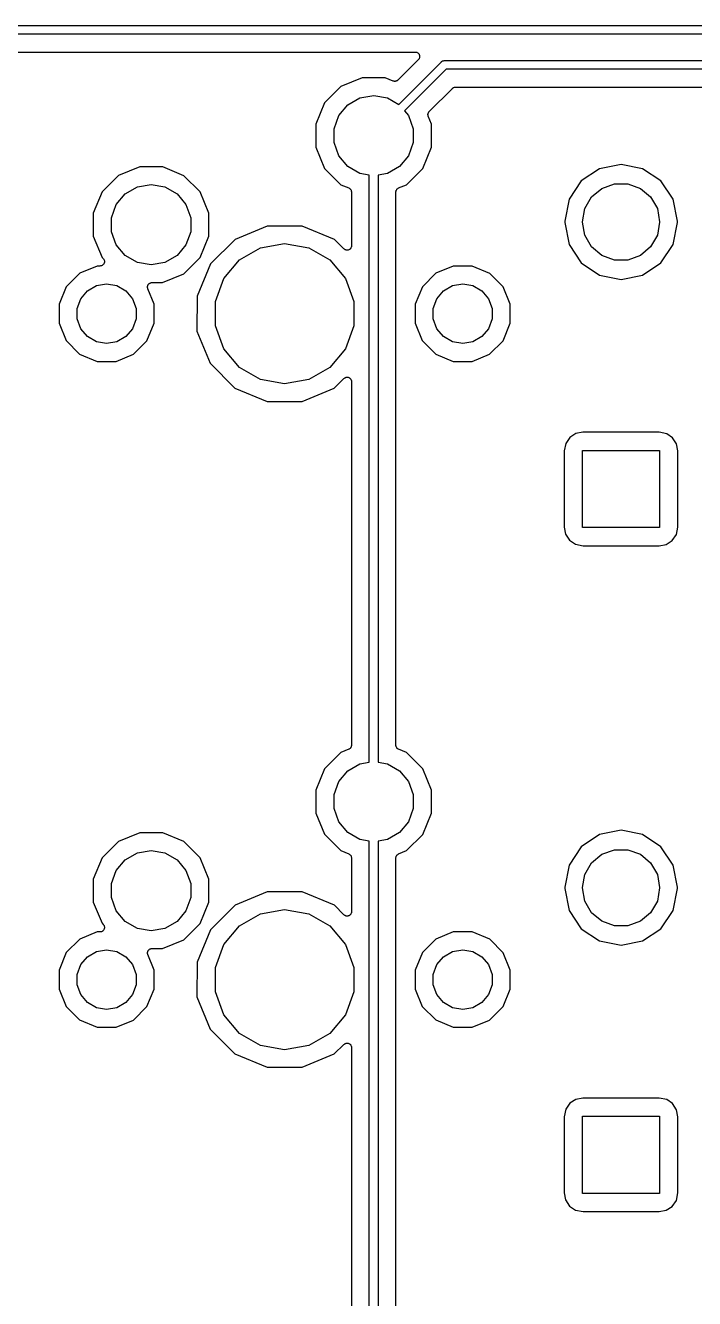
# Model space of a CAD drawing. Extents: x 37 to 156, y -136 to -20.
# Drawn here: x 99.6 to 118.7, y -78.1 to -41.77 of the extents above; entities that cross this region are included whole.
import ezdxf

# ---------------------------------------------------------------- set-up
doc = ezdxf.new("R2010")
doc.units = 0
doc.header["$MEASUREMENT"] = 0
doc.layers.add('BLACK', color=7, linetype='CONTINUOUS')

msp = doc.modelspace()

# ---------------------------------------------------------------- linework, layer by layer
at = {"layer": 'Black'}
for p, q in [((93.56, -41.775), (134.048, -41.775)), ((134.1, -42.025), (93.6118, -42.025)), ((93.8748, -42.533), (110.725, -42.533)), ((110.815, -42.7498), (110.231, -43.3341)), ((110.255, -44.0281), (111.472, -42.8116)), ((110.725, -42.533), (110.742, -42.5359)), ((110.742, -42.5359), (110.758, -42.5373)), ((110.758, -42.5373), (110.763, -42.5397)), ((110.763, -42.5397), (110.769, -42.5407)), ((110.769, -42.5407), (110.783, -42.549)), ((110.783, -42.549), (110.798, -42.556)), ((110.798, -42.556), (110.802, -42.5599)), ((110.802, -42.5599), (110.807, -42.5627)), ((110.807, -42.5627), (110.817, -42.5754)), ((110.825, -42.7362), (110.815, -42.7498)), ((110.817, -42.5754), (110.829, -42.5872)), ((110.835, -42.7235), (110.825, -42.7362)), ((110.829, -42.5872), (110.832, -42.5922)), ((110.832, -42.5922), (110.835, -42.5965)), ((110.835, -42.5965), (110.841, -42.6121)), ((110.837, -42.7182), (110.835, -42.7235)), ((110.84, -42.7137), (110.837, -42.7182)), ((110.845, -42.6976), (110.84, -42.7137)), ((110.841, -42.6121), (110.848, -42.6271)), ((110.85, -42.6821), (110.845, -42.6976)), ((110.848, -42.6271), (110.848, -42.6327)), ((110.848, -42.6327), (110.85, -42.6379)), ((110.85, -42.6379), (110.85, -42.6545)), ((110.85, -42.6545), (110.852, -42.6711)), ((110.852, -42.6711), (110.85, -42.6765)), ((110.85, -42.6765), (110.85, -42.6821)), ((111.472, -42.8116), (111.476, -42.8085)), ((111.476, -42.8085), (111.48, -42.8042)), ((111.48, -42.8042), (111.494, -42.7961)), ((111.494, -42.7961), (111.507, -42.7867)), ((111.507, -42.7867), (111.512, -42.7853)), ((111.512, -42.7853), (111.517, -42.7825)), ((111.517, -42.7825), (111.533, -42.7797)), ((111.533, -42.7797), (111.549, -42.7755)), ((111.549, -42.7755), (111.555, -42.776)), ((111.555, -42.776), (111.56, -42.775)), ((111.56, -42.775), (135.628, -42.775)), ((111.612, -43.025), (110.423, -44.2141)), ((135.68, -43.025), (111.612, -43.025)), ((108.606, -43.5195), (108.141, -43.9836)), ((109.213, -43.2687), (108.606, -43.5195)), ((109.87, -43.2693), (109.213, -43.2687)), ((110.092, -43.3616), (109.87, -43.2693)), ((110.1, -43.3634), (110.092, -43.3616)), ((110.108, -43.367), (110.1, -43.3634)), ((110.122, -43.3682), (110.108, -43.367)), ((110.135, -43.3712), (110.122, -43.3682)), ((110.144, -43.3701), (110.135, -43.3712)), ((110.152, -43.3708), (110.144, -43.3701)), ((110.165, -43.3673), (110.152, -43.3708)), ((110.179, -43.3655), (110.165, -43.3673)), ((110.186, -43.3616), (110.179, -43.3655)), ((110.195, -43.3594), (110.186, -43.3616)), ((110.206, -43.3515), (110.195, -43.3594)), ((110.218, -43.3451), (110.206, -43.3515)), ((110.224, -43.3389), (110.218, -43.3451)), ((110.231, -43.3341), (110.224, -43.3389)), ((111.126, -44.2294), (111.785, -43.5702)), ((111.785, -43.5702), (111.79, -43.567)), ((111.79, -43.567), (111.793, -43.5627)), ((111.793, -43.5627), (111.808, -43.5544)), ((111.808, -43.5544), (111.821, -43.5449)), ((111.821, -43.5449), (111.827, -43.5435)), ((111.827, -43.5435), (111.831, -43.5407)), ((111.831, -43.5407), (111.848, -43.5378)), ((111.848, -43.5378), (111.864, -43.5335)), ((111.864, -43.5335), (111.869, -43.534)), ((111.869, -43.534), (111.875, -43.533)), ((111.875, -43.533), (127.286, -43.533)), ((108.802, -44.0411), (109.148, -43.8418)), ((109.148, -43.8418), (109.54, -43.7726)), ((109.54, -43.7726), (109.932, -43.8418)), ((109.932, -43.8418), (110.255, -44.0281)), ((108.141, -43.9836), (107.889, -44.5902)), ((108.546, -44.3463), (108.802, -44.0411)), ((110.423, -44.2141), (110.534, -44.3463)), ((111.089, -44.3082), (111.093, -44.2947)), ((111.09, -44.3164), (111.089, -44.3082)), ((111.089, -44.3247), (111.09, -44.3164)), ((111.093, -44.2947), (111.094, -44.2809)), ((111.094, -44.2809), (111.098, -44.2736)), ((111.098, -44.2736), (111.1, -44.2656)), ((111.1, -44.2656), (111.108, -44.2542)), ((111.108, -44.2542), (111.115, -44.2418)), ((111.115, -44.2418), (111.121, -44.2362)), ((111.121, -44.2362), (111.126, -44.2294)), ((107.889, -44.5902), (107.889, -45.247)), ((108.41, -44.7208), (108.546, -44.3463)), ((110.534, -44.3463), (110.67, -44.7208)), ((111.092, -44.3382), (111.089, -44.3247)), ((111.093, -44.3521), (111.092, -44.3382)), ((111.096, -44.3596), (111.093, -44.3521)), ((111.098, -44.3677), (111.096, -44.3596)), ((111.191, -44.593), (111.098, -44.3677)), ((111.191, -45.2498), (111.191, -44.593)), ((108.41, -45.1192), (108.41, -44.7208)), ((110.67, -44.7208), (110.67, -45.1192)), ((107.889, -45.247), (108.14, -45.854)), ((108.546, -45.4937), (108.41, -45.1192)), ((110.67, -45.1192), (110.534, -45.4937)), ((110.939, -45.8564), (111.191, -45.2498)), ((108.802, -45.7989), (108.546, -45.4937)), ((110.534, -45.4937), (110.278, -45.7989)), ((116.6, -45.7405), (115.986, -45.8627)), ((117.214, -45.8627), (116.6, -45.7405)), ((102.256, -46.0595), (101.791, -46.5236)), ((102.863, -45.8087), (102.256, -46.0595)), ((103.52, -45.8093), (102.863, -45.8087)), ((104.126, -46.0612), (103.52, -45.8093)), ((104.59, -46.526), (104.126, -46.0612)), ((108.14, -45.854), (108.604, -46.3188)), ((109.148, -45.9982), (108.802, -45.7989)), ((109.415, -46.0453), (109.148, -45.9982)), ((109.415, -62.7947), (109.415, -46.0453)), ((109.932, -45.9982), (109.665, -46.0453)), ((109.665, -46.0453), (109.665, -62.7947)), ((110.278, -45.7989), (109.932, -45.9982)), ((110.474, -46.3205), (110.939, -45.8564)), ((115.986, -45.8627), (115.465, -46.2107)), ((117.735, -46.2107), (117.214, -45.8627)), ((102.452, -46.5811), (102.798, -46.3818)), ((102.798, -46.3818), (103.19, -46.3126)), ((103.19, -46.3126), (103.582, -46.3818)), ((103.582, -46.3818), (103.928, -46.5811)), ((108.604, -46.3188), (108.829, -46.4123)), ((108.829, -46.4123), (108.836, -46.4168)), ((108.836, -46.4168), (108.843, -46.4196)), ((108.843, -46.4196), (108.854, -46.4286)), ((108.854, -46.4286), (108.866, -46.4361)), ((108.866, -46.4361), (108.871, -46.4426)), ((108.871, -46.4426), (108.877, -46.448)), ((108.877, -46.448), (108.884, -46.46)), ((108.884, -46.46), (108.893, -46.4711)), ((108.893, -46.4711), (108.895, -46.479)), ((108.895, -46.479), (108.899, -46.4862)), ((108.899, -46.4862), (108.902, -46.4999)), ((110.178, -46.4999), (110.181, -46.4863)), ((110.181, -46.4863), (110.185, -46.4791)), ((110.185, -46.4791), (110.187, -46.471)), ((110.187, -46.471), (110.196, -46.4601)), ((110.196, -46.4601), (110.203, -46.4481)), ((110.203, -46.4481), (110.209, -46.4427)), ((110.209, -46.4427), (110.214, -46.4361)), ((110.214, -46.4361), (110.226, -46.4287)), ((110.226, -46.4287), (110.236, -46.4198)), ((110.236, -46.4198), (110.244, -46.4169)), ((110.244, -46.4169), (110.252, -46.4124)), ((110.252, -46.4124), (110.474, -46.3205)), ((115.465, -46.2107), (115.117, -46.7316)), ((115.757, -46.6687), (116.05, -46.4232)), ((116.05, -46.4232), (116.409, -46.2925)), ((116.409, -46.2925), (116.791, -46.2925)), ((116.791, -46.2925), (117.15, -46.4232)), ((117.15, -46.4232), (117.443, -46.6687)), ((118.083, -46.7316), (117.735, -46.2107)), ((101.791, -46.5236), (101.539, -47.1302)), ((102.196, -46.8863), (102.452, -46.5811)), ((103.928, -46.5811), (104.184, -46.8863)), ((104.841, -47.133), (104.59, -46.526)), ((108.902, -46.4999), (108.906, -46.5131)), ((108.906, -46.5131), (108.906, -46.5214)), ((108.906, -46.5214), (108.907, -46.5296)), ((108.907, -46.5296), (108.907, -48.062)), ((110.173, -46.5298), (110.174, -46.5215)), ((110.173, -47.346), (110.173, -46.5298)), ((110.174, -46.5131), (110.178, -46.4999)), ((110.174, -46.5215), (110.174, -46.5131)), ((115.117, -46.7316), (114.992, -47.3585)), ((115.566, -46.9996), (115.757, -46.6687)), ((117.443, -46.6687), (117.634, -46.9996)), ((118.208, -47.3585), (118.083, -46.7316)), ((101.539, -47.1302), (101.539, -47.787)), ((102.06, -47.2608), (102.196, -46.8863)), ((104.184, -46.8863), (104.32, -47.2608)), ((104.841, -47.7898), (104.841, -47.133)), ((115.5, -47.3758), (115.566, -46.9996)), ((117.634, -46.9996), (117.7, -47.3758)), ((102.06, -47.6592), (102.06, -47.2608)), ((104.32, -47.2608), (104.32, -47.6592)), ((106.505, -47.4977), (105.585, -47.8778)), ((107.5, -47.4985), (106.505, -47.4977)), ((108.419, -47.8802), (107.5, -47.4985)), ((110.173, -50.2943), (110.173, -47.346)), ((114.992, -47.3585), (114.992, -47.4015)), ((114.992, -47.4015), (115.117, -48.0284)), ((115.5, -47.3842), (115.5, -47.3758)), ((115.566, -47.7604), (115.5, -47.3842)), ((117.7, -47.3842), (117.634, -47.7604)), ((117.7, -47.3758), (117.7, -47.3842)), ((118.083, -48.0284), (118.208, -47.4015)), ((118.208, -47.4015), (118.208, -47.3585)), ((101.539, -47.787), (101.79, -48.394)), ((102.196, -48.0337), (102.06, -47.6592)), ((104.32, -47.6592), (104.184, -48.0337)), ((104.589, -48.3964), (104.841, -47.7898)), ((105.585, -47.8778), (104.88, -48.5809)), ((108.69, -48.1518), (108.419, -47.8802)), ((115.757, -48.0913), (115.566, -47.7604)), ((117.634, -47.7604), (117.443, -48.0913)), ((102.452, -48.3389), (102.196, -48.0337)), ((104.184, -48.0337), (103.928, -48.3389)), ((105.713, -48.4667), (106.315, -48.1192)), ((106.315, -48.1192), (107, -47.9985)), ((107, -47.9985), (107.685, -48.1192)), ((107.685, -48.1192), (108.287, -48.4667)), ((108.704, -48.1613), (108.69, -48.1518)), ((108.716, -48.172), (108.704, -48.1613)), ((108.722, -48.1739), (108.716, -48.172)), ((108.726, -48.1771), (108.722, -48.1739)), ((108.742, -48.1814), (108.726, -48.1771)), ((108.758, -48.1871), (108.742, -48.1814)), ((108.763, -48.1871), (108.758, -48.1871)), ((108.769, -48.1885), (108.763, -48.1871)), ((108.785, -48.1871), (108.769, -48.1885)), ((108.802, -48.1871), (108.785, -48.1871)), ((108.807, -48.1852), (108.802, -48.1871)), ((108.813, -48.1847), (108.807, -48.1852)), ((108.828, -48.1777), (108.813, -48.1847)), ((108.843, -48.172), (108.828, -48.1777)), ((108.848, -48.1685), (108.843, -48.172)), ((108.853, -48.1661), (108.848, -48.1685)), ((108.865, -48.1544), (108.853, -48.1661)), ((108.877, -48.1437), (108.865, -48.1544)), ((108.88, -48.1389), (108.877, -48.1437)), ((108.884, -48.135), (108.88, -48.1389)), ((108.891, -48.1199), (108.884, -48.135)), ((108.899, -48.1055), (108.891, -48.1199)), ((108.9, -48.1), (108.899, -48.1055)), ((108.903, -48.095), (108.9, -48.1)), ((108.904, -48.0784), (108.903, -48.095)), ((108.907, -48.062), (108.904, -48.0784)), ((115.117, -48.0284), (115.465, -48.5493)), ((116.05, -48.3368), (115.757, -48.0913)), ((117.443, -48.0913), (117.15, -48.3368)), ((117.735, -48.5493), (118.083, -48.0284)), ((101.651, -48.6409), (101.151, -48.8473)), ((101.73, -48.6409), (101.651, -48.6409)), ((101.746, -48.6381), (101.73, -48.6409)), ((101.763, -48.6366), (101.746, -48.6381)), ((101.768, -48.6343), (101.763, -48.6366)), ((101.773, -48.6333), (101.768, -48.6343)), ((101.788, -48.625), (101.773, -48.6333)), ((101.803, -48.618), (101.788, -48.625)), ((101.79, -48.394), (101.82, -48.4242)), ((101.807, -48.6141), (101.803, -48.618)), ((101.811, -48.6113), (101.807, -48.6141)), ((101.822, -48.5986), (101.811, -48.6113)), ((101.82, -48.4242), (101.829, -48.4378)), ((101.834, -48.5869), (101.822, -48.5986)), ((101.829, -48.4378), (101.84, -48.4505)), ((101.836, -48.5818), (101.834, -48.5869)), ((101.84, -48.5775), (101.836, -48.5818)), ((101.84, -48.4505), (101.842, -48.4558)), ((101.845, -48.5619), (101.84, -48.5775)), ((101.842, -48.4558), (101.845, -48.4604)), ((101.845, -48.4604), (101.849, -48.4764)), ((101.852, -48.5469), (101.845, -48.5619)), ((101.849, -48.4764), (101.855, -48.492)), ((101.853, -48.5413), (101.852, -48.5469)), ((101.855, -48.5361), (101.853, -48.5413)), ((101.855, -48.492), (101.855, -48.4976)), ((101.855, -48.4976), (101.856, -48.503)), ((101.856, -48.503), (101.855, -48.5195)), ((101.855, -48.5195), (101.855, -48.5361)), ((102.798, -48.5382), (102.452, -48.3389)), ((103.19, -48.6074), (102.798, -48.5382)), ((103.582, -48.5382), (103.19, -48.6074)), ((103.928, -48.3389), (103.582, -48.5382)), ((104.124, -48.8605), (104.589, -48.3964)), ((104.88, -48.5809), (104.499, -49.5002)), ((105.267, -48.9992), (105.713, -48.4667)), ((108.287, -48.4667), (108.733, -48.9992)), ((111.811, -48.6409), (111.311, -48.8473)), ((112.351, -48.6413), (111.811, -48.6409)), ((112.851, -48.8487), (112.351, -48.6413)), ((115.465, -48.5493), (115.986, -48.8973)), ((116.409, -48.4675), (116.05, -48.3368)), ((116.791, -48.4675), (116.409, -48.4675)), ((117.15, -48.3368), (116.791, -48.4675)), ((117.214, -48.8973), (117.735, -48.5493)), ((101.151, -48.8473), (100.769, -49.2292)), ((103.517, -49.1113), (104.124, -48.8605)), ((105.029, -49.6524), (105.267, -48.9992)), ((108.733, -48.9992), (108.971, -49.6524)), ((111.311, -48.8473), (110.929, -49.2292)), ((113.233, -49.2313), (112.851, -48.8487)), ((115.986, -48.8973), (116.6, -49.0195)), ((116.6, -49.0195), (117.214, -48.8973)), ((100.769, -49.2292), (100.561, -49.7285)), ((101.18, -49.5729), (101.371, -49.3457)), ((101.371, -49.3457), (101.628, -49.1974)), ((101.628, -49.1974), (101.92, -49.1458)), ((101.92, -49.1458), (102.212, -49.1974)), ((102.212, -49.1974), (102.469, -49.3457)), ((102.469, -49.3457), (102.66, -49.5729)), ((103.086, -49.2434), (103.088, -49.2297)), ((103.088, -49.2516), (103.086, -49.2434)), ((103.088, -49.2159), (103.091, -49.208)), ((103.088, -49.2297), (103.088, -49.2159)), ((103.088, -49.26), (103.088, -49.2516)), ((103.093, -49.273), (103.088, -49.26)), ((103.091, -49.208), (103.092, -49.1997)), ((103.092, -49.1997), (103.098, -49.1874)), ((103.096, -49.2865), (103.093, -49.273)), ((103.279, -49.7309), (103.096, -49.2865)), ((103.098, -49.1874), (103.103, -49.1744)), ((103.103, -49.1744), (103.108, -49.168)), ((103.108, -49.168), (103.112, -49.1606)), ((103.112, -49.1606), (103.122, -49.1513)), ((103.122, -49.1513), (103.131, -49.1407)), ((103.131, -49.1407), (103.139, -49.1365)), ((103.139, -49.1365), (103.145, -49.1308)), ((103.145, -49.1308), (103.158, -49.1256)), ((103.158, -49.1256), (103.17, -49.1186)), ((103.17, -49.1186), (103.178, -49.1172)), ((103.178, -49.1172), (103.186, -49.114)), ((103.186, -49.114), (103.199, -49.1134)), ((103.199, -49.1134), (103.213, -49.111)), ((103.213, -49.111), (103.517, -49.1113)), ((110.929, -49.2292), (110.721, -49.7285)), ((111.34, -49.5729), (111.531, -49.3457)), ((111.531, -49.3457), (111.788, -49.1974)), ((111.788, -49.1974), (112.08, -49.1458)), ((112.08, -49.1458), (112.372, -49.1974)), ((112.372, -49.1974), (112.629, -49.3457)), ((112.629, -49.3457), (112.82, -49.5729)), ((113.439, -49.7309), (113.233, -49.2313)), ((100.561, -49.7285), (100.561, -50.2691)), ((101.079, -49.8517), (101.18, -49.5729)), ((102.66, -49.5729), (102.761, -49.8517)), ((103.279, -50.2715), (103.279, -49.7309)), ((104.499, -49.5002), (104.498, -50.4955)), ((105.029, -50.3476), (105.029, -49.6524)), ((108.971, -49.6524), (108.971, -50.3476)), ((110.721, -49.7285), (110.721, -50.2691)), ((111.239, -49.8517), (111.34, -49.5729)), ((112.82, -49.5729), (112.921, -49.8517)), ((113.439, -50.2715), (113.439, -49.7309)), ((101.079, -50.1483), (101.079, -49.8517)), ((102.761, -49.8517), (102.761, -50.1483)), ((111.239, -50.1483), (111.239, -49.8517)), ((112.921, -49.8517), (112.921, -50.1483)), ((100.561, -50.2691), (100.767, -50.7687)), ((101.18, -50.4271), (101.079, -50.1483)), ((101.371, -50.6543), (101.18, -50.4271)), ((102.66, -50.4271), (102.469, -50.6543)), ((102.761, -50.1483), (102.66, -50.4271)), ((103.071, -50.7708), (103.279, -50.2715)), ((105.267, -51.0008), (105.029, -50.3476)), ((108.971, -50.3476), (108.733, -51.0008)), ((110.173, -53.9), (110.173, -50.2943)), ((110.721, -50.2691), (110.927, -50.7687)), ((111.34, -50.4271), (111.239, -50.1483)), ((111.531, -50.6543), (111.34, -50.4271)), ((112.82, -50.4271), (112.629, -50.6543)), ((112.921, -50.1483), (112.82, -50.4271)), ((113.231, -50.7708), (113.439, -50.2715)), ((100.767, -50.7687), (101.149, -51.1513)), ((101.628, -50.8026), (101.371, -50.6543)), ((101.92, -50.8541), (101.628, -50.8026)), ((102.212, -50.8026), (101.92, -50.8541)), ((102.469, -50.6543), (102.212, -50.8026)), ((102.689, -51.1527), (103.071, -50.7708)), ((104.498, -50.4955), (104.878, -51.4154)), ((110.927, -50.7687), (111.309, -51.1513)), ((111.788, -50.8026), (111.531, -50.6543)), ((112.08, -50.8541), (111.788, -50.8026)), ((112.372, -50.8026), (112.08, -50.8541)), ((112.629, -50.6543), (112.372, -50.8026)), ((112.849, -51.1527), (113.231, -50.7708)), ((101.149, -51.1513), (101.649, -51.3587)), ((102.189, -51.3591), (102.689, -51.1527)), ((105.713, -51.5332), (105.267, -51.0008)), ((108.733, -51.0008), (108.287, -51.5332)), ((111.309, -51.1513), (111.809, -51.3587)), ((112.349, -51.3591), (112.849, -51.1527)), ((101.649, -51.3587), (102.189, -51.3591)), ((104.878, -51.4154), (105.581, -52.1198)), ((106.315, -51.8808), (105.713, -51.5332)), ((108.287, -51.5332), (107.685, -51.8808)), ((111.809, -51.3587), (112.349, -51.3591)), ((107, -52.0015), (106.315, -51.8808)), ((107.685, -51.8808), (107, -52.0015)), ((108.415, -52.1222), (108.69, -51.8478)), ((108.69, -51.8478), (108.704, -51.8383)), ((108.704, -51.8383), (108.716, -51.8277)), ((108.716, -51.8277), (108.722, -51.8258)), ((108.722, -51.8258), (108.726, -51.8225)), ((108.726, -51.8225), (108.742, -51.8183)), ((108.742, -51.8183), (108.758, -51.8126)), ((108.758, -51.8126), (108.764, -51.8126)), ((108.764, -51.8126), (108.769, -51.8112)), ((108.769, -51.8112), (108.786, -51.8126)), ((108.786, -51.8126), (108.802, -51.8126)), ((108.802, -51.8126), (108.807, -51.8145)), ((108.807, -51.8145), (108.813, -51.815)), ((108.813, -51.815), (108.828, -51.822)), ((108.828, -51.822), (108.843, -51.8277)), ((108.843, -51.8277), (108.848, -51.8313)), ((108.848, -51.8313), (108.853, -51.8337)), ((108.853, -51.8337), (108.865, -51.8454)), ((108.865, -51.8454), (108.877, -51.8561)), ((108.877, -51.8561), (108.88, -51.8609)), ((108.88, -51.8609), (108.884, -51.8649)), ((108.884, -51.8649), (108.891, -51.8799)), ((108.891, -51.8799), (108.899, -51.8943)), ((108.899, -51.8943), (108.9, -51.8998)), ((108.9, -51.8998), (108.903, -51.9049)), ((108.903, -51.9049), (108.904, -51.9214)), ((108.904, -51.9214), (108.907, -51.9377)), ((108.907, -51.9377), (108.907, -62.3102)), ((105.581, -52.1198), (106.5, -52.5015)), ((107.495, -52.5023), (108.415, -52.1222)), ((106.5, -52.5015), (107.495, -52.5023)), ((115.512, -53.3796), (115.313, -53.4171)), ((117.687, -53.3796), (115.512, -53.3796)), ((117.901, -53.4229), (117.687, -53.3796)), ((115.023, -53.6985), (114.98, -53.9127)), ((115.139, -53.5288), (115.023, -53.6985)), ((115.313, -53.4171), (115.139, -53.5288)), ((118.071, -53.5389), (117.901, -53.4229)), ((118.183, -53.7125), (118.071, -53.5389)), ((118.22, -53.9118), (118.183, -53.7125)), ((110.173, -62.3104), (110.173, -53.9)), ((114.98, -53.9127), (114.98, -56.0882)), ((115.5, -56.1), (115.5, -53.9)), ((115.5, -53.9), (117.7, -53.9)), ((117.7, -53.9), (117.7, -56.1)), ((118.22, -56.0873), (118.22, -53.9118)), ((114.98, -56.0882), (115.017, -56.2875)), ((115.017, -56.2875), (115.129, -56.4611)), ((117.7, -56.1), (115.5, -56.1)), ((118.061, -56.4712), (118.177, -56.3015)), ((118.177, -56.3015), (118.22, -56.0873)), ((115.129, -56.4611), (115.299, -56.5771)), ((115.299, -56.5771), (115.513, -56.6204)), ((115.513, -56.6204), (117.688, -56.6204)), ((117.688, -56.6204), (117.887, -56.5829)), ((117.887, -56.5829), (118.061, -56.4712)), ((108.828, -62.4276), (108.606, -62.5195)), ((108.836, -62.4231), (108.828, -62.4276)), ((108.843, -62.4202), (108.836, -62.4231)), ((108.854, -62.4113), (108.843, -62.4202)), ((108.866, -62.4039), (108.854, -62.4113)), ((108.871, -62.3973), (108.866, -62.4039)), ((108.877, -62.3919), (108.871, -62.3973)), ((108.884, -62.3799), (108.877, -62.3919)), ((108.893, -62.369), (108.884, -62.3799)), ((108.895, -62.3609), (108.893, -62.369)), ((108.899, -62.3537), (108.895, -62.3609)), ((108.902, -62.3401), (108.899, -62.3537)), ((108.906, -62.3269), (108.902, -62.3401)), ((108.907, -62.3102), (108.906, -62.3185)), ((108.906, -62.3185), (108.906, -62.3269)), ((110.174, -62.3186), (110.173, -62.3104)), ((110.174, -62.3269), (110.174, -62.3186)), ((110.178, -62.3401), (110.174, -62.3269)), ((110.181, -62.3538), (110.178, -62.3401)), ((110.185, -62.361), (110.181, -62.3538)), ((110.187, -62.3689), (110.185, -62.361)), ((110.196, -62.38), (110.187, -62.3689)), ((110.203, -62.392), (110.196, -62.38)), ((110.209, -62.3974), (110.203, -62.392)), ((110.214, -62.4039), (110.209, -62.3974)), ((110.226, -62.4114), (110.214, -62.4039)), ((110.236, -62.4204), (110.226, -62.4114)), ((110.244, -62.4232), (110.236, -62.4204)), ((110.251, -62.4277), (110.244, -62.4232)), ((110.476, -62.5212), (110.251, -62.4277)), ((108.606, -62.5195), (108.141, -62.9836)), ((108.802, -63.0411), (109.148, -62.8418)), ((109.148, -62.8418), (109.415, -62.7947)), ((109.665, -62.7947), (109.932, -62.8418)), ((109.932, -62.8418), (110.278, -63.0411)), ((110.94, -62.986), (110.476, -62.5212)), ((108.141, -62.9836), (107.889, -63.5902)), ((108.546, -63.3463), (108.802, -63.0411)), ((110.278, -63.0411), (110.534, -63.3463)), ((111.191, -63.593), (110.94, -62.986)), ((108.41, -63.7208), (108.546, -63.3463)), ((110.534, -63.3463), (110.67, -63.7208)), ((107.889, -63.5902), (107.889, -64.247)), ((108.41, -64.1192), (108.41, -63.7208)), ((110.67, -63.7208), (110.67, -64.1192)), ((111.191, -64.2498), (111.191, -63.593)), ((107.889, -64.247), (108.14, -64.854)), ((108.546, -64.4937), (108.41, -64.1192)), ((110.67, -64.1192), (110.534, -64.4937)), ((110.939, -64.8564), (111.191, -64.2498)), ((108.802, -64.7989), (108.546, -64.4937)), ((110.534, -64.4937), (110.278, -64.7989)), ((102.863, -64.8087), (102.256, -65.0595)), ((103.52, -64.8093), (102.863, -64.8087)), ((104.126, -65.0612), (103.52, -64.8093)), ((108.14, -64.854), (108.604, -65.3188)), ((109.148, -64.9982), (108.802, -64.7989)), ((109.415, -65.0453), (109.148, -64.9982)), ((109.932, -64.9982), (109.665, -65.0453)), ((110.278, -64.7989), (109.932, -64.9982)), ((110.474, -65.3205), (110.939, -64.8564)), ((115.986, -64.8627), (115.465, -65.2107)), ((116.6, -64.7405), (115.986, -64.8627)), ((117.214, -64.8627), (116.6, -64.7405)), ((117.735, -65.2107), (117.214, -64.8627)), ((102.256, -65.0595), (101.791, -65.5236)), ((102.452, -65.5811), (102.798, -65.3818)), ((102.798, -65.3818), (103.19, -65.3126)), ((103.19, -65.3126), (103.582, -65.3818)), ((103.582, -65.3818), (103.928, -65.5811)), ((104.59, -65.526), (104.126, -65.0612)), ((108.604, -65.3188), (108.829, -65.4123)), ((109.415, -81.7947), (109.415, -65.0453)), ((109.665, -65.0453), (109.665, -81.7947)), ((110.252, -65.4124), (110.474, -65.3205)), ((115.465, -65.2107), (115.117, -65.7316)), ((116.05, -65.4232), (116.409, -65.2925)), ((116.409, -65.2925), (116.791, -65.2925)), ((116.791, -65.2925), (117.15, -65.4232)), ((118.083, -65.7316), (117.735, -65.2107)), ((101.791, -65.5236), (101.539, -66.1302)), ((102.196, -65.8863), (102.452, -65.5811)), ((103.928, -65.5811), (104.184, -65.8863)), ((104.841, -66.133), (104.59, -65.526)), ((108.829, -65.4123), (108.836, -65.4168)), ((108.836, -65.4168), (108.843, -65.4196)), ((108.843, -65.4196), (108.854, -65.4286)), ((108.854, -65.4286), (108.866, -65.4361)), ((108.866, -65.4361), (108.871, -65.4426)), ((108.871, -65.4426), (108.877, -65.448)), ((108.877, -65.448), (108.884, -65.46)), ((108.884, -65.46), (108.893, -65.4711)), ((108.893, -65.4711), (108.895, -65.479)), ((108.895, -65.479), (108.899, -65.4862)), ((108.899, -65.4862), (108.902, -65.4999)), ((108.902, -65.4999), (108.906, -65.5131)), ((108.906, -65.5131), (108.906, -65.5214)), ((108.906, -65.5214), (108.907, -65.5296)), ((108.907, -65.5296), (108.907, -67.062)), ((110.173, -65.5298), (110.174, -65.5215)), ((110.173, -66.346), (110.173, -65.5298)), ((110.174, -65.5131), (110.178, -65.4999)), ((110.174, -65.5215), (110.174, -65.5131)), ((110.178, -65.4999), (110.181, -65.4863)), ((110.181, -65.4863), (110.185, -65.4791)), ((110.185, -65.4791), (110.187, -65.471)), ((110.187, -65.471), (110.196, -65.4601)), ((110.196, -65.4601), (110.203, -65.4481)), ((110.203, -65.4481), (110.209, -65.4427)), ((110.209, -65.4427), (110.214, -65.4361)), ((110.214, -65.4361), (110.226, -65.4287)), ((110.226, -65.4287), (110.236, -65.4198)), ((110.236, -65.4198), (110.244, -65.4169)), ((110.244, -65.4169), (110.252, -65.4124)), ((115.117, -65.7316), (114.992, -66.3585)), ((115.566, -65.9996), (115.757, -65.6687)), ((115.757, -65.6687), (116.05, -65.4232)), ((117.15, -65.4232), (117.443, -65.6687)), ((117.443, -65.6687), (117.634, -65.9996)), ((118.208, -66.3585), (118.083, -65.7316)), ((102.06, -66.2608), (102.196, -65.8863)), ((104.184, -65.8863), (104.32, -66.2608)), ((115.5, -66.3758), (115.566, -65.9996)), ((117.634, -65.9996), (117.7, -66.3758)), ((101.539, -66.1302), (101.539, -66.787)), ((102.06, -66.6592), (102.06, -66.2608)), ((104.32, -66.2608), (104.32, -66.6592)), ((104.841, -66.7898), (104.841, -66.133)), ((110.173, -69.2943), (110.173, -66.346)), ((114.992, -66.3585), (114.992, -66.4015)), ((114.992, -66.4015), (115.117, -67.0284)), ((115.5, -66.3842), (115.5, -66.3758)), ((115.566, -66.7604), (115.5, -66.3842)), ((117.7, -66.3842), (117.634, -66.7604)), ((117.7, -66.3758), (117.7, -66.3842)), ((118.083, -67.0284), (118.208, -66.4015)), ((118.208, -66.4015), (118.208, -66.3585)), ((101.539, -66.787), (101.79, -67.394)), ((102.196, -67.0337), (102.06, -66.6592)), ((104.32, -66.6592), (104.184, -67.0337)), ((104.589, -67.3964), (104.841, -66.7898)), ((106.505, -66.4977), (105.585, -66.8778)), ((107.5, -66.4985), (106.505, -66.4977)), ((108.419, -66.8802), (107.5, -66.4985)), ((115.757, -67.0913), (115.566, -66.7604)), ((117.634, -66.7604), (117.443, -67.0913)), ((102.452, -67.3389), (102.196, -67.0337)), ((104.184, -67.0337), (103.928, -67.3389)), ((105.585, -66.8778), (104.88, -67.5809)), ((105.713, -67.4667), (106.315, -67.1192)), ((106.315, -67.1192), (107, -66.9985)), ((107, -66.9985), (107.685, -67.1192)), ((107.685, -67.1192), (108.287, -67.4667)), ((108.69, -67.1518), (108.419, -66.8802)), ((108.704, -67.1613), (108.69, -67.1518)), ((108.716, -67.172), (108.704, -67.1613)), ((108.722, -67.1739), (108.716, -67.172)), ((108.726, -67.1771), (108.722, -67.1739)), ((108.742, -67.1814), (108.726, -67.1771)), ((108.758, -67.1871), (108.742, -67.1814)), ((108.763, -67.1871), (108.758, -67.1871)), ((108.769, -67.1885), (108.763, -67.1871)), ((108.785, -67.1871), (108.769, -67.1885)), ((108.802, -67.1871), (108.785, -67.1871)), ((108.807, -67.1852), (108.802, -67.1871)), ((108.813, -67.1847), (108.807, -67.1852)), ((108.828, -67.1777), (108.813, -67.1847)), ((108.843, -67.172), (108.828, -67.1777)), ((108.848, -67.1685), (108.843, -67.172)), ((108.853, -67.1661), (108.848, -67.1685)), ((108.865, -67.1544), (108.853, -67.1661)), ((108.877, -67.1437), (108.865, -67.1544)), ((108.88, -67.1389), (108.877, -67.1437)), ((108.884, -67.135), (108.88, -67.1389)), ((108.891, -67.1199), (108.884, -67.135)), ((108.899, -67.1055), (108.891, -67.1199)), ((108.9, -67.1), (108.899, -67.1055)), ((108.903, -67.095), (108.9, -67.1)), ((108.904, -67.0784), (108.903, -67.095)), ((108.907, -67.062), (108.904, -67.0784)), ((115.117, -67.0284), (115.465, -67.5493)), ((116.05, -67.3368), (115.757, -67.0913)), ((117.443, -67.0913), (117.15, -67.3368)), ((117.735, -67.5493), (118.083, -67.0284)), ((101.79, -67.394), (101.82, -67.4242)), ((101.82, -67.4242), (101.829, -67.4378)), ((101.829, -67.4378), (101.84, -67.4505)), ((101.84, -67.4505), (101.842, -67.4558)), ((101.845, -67.5619), (101.84, -67.5775)), ((101.842, -67.4558), (101.845, -67.4604)), ((101.845, -67.4604), (101.849, -67.4764)), ((101.852, -67.5469), (101.845, -67.5619)), ((101.849, -67.4764), (101.855, -67.492)), ((101.853, -67.5413), (101.852, -67.5469)), ((101.855, -67.5361), (101.853, -67.5413)), ((101.855, -67.492), (101.855, -67.4976)), ((101.855, -67.4976), (101.856, -67.503)), ((101.856, -67.503), (101.855, -67.5195)), ((101.855, -67.5195), (101.855, -67.5361)), ((102.798, -67.5382), (102.452, -67.3389)), ((103.19, -67.6074), (102.798, -67.5382)), ((103.582, -67.5382), (103.19, -67.6074)), ((103.928, -67.3389), (103.582, -67.5382)), ((104.124, -67.8605), (104.589, -67.3964)), ((105.267, -67.9992), (105.713, -67.4667)), ((108.287, -67.4667), (108.733, -67.9992)), ((115.465, -67.5493), (115.986, -67.8973)), ((116.409, -67.4675), (116.05, -67.3368)), ((116.791, -67.4675), (116.409, -67.4675)), ((117.15, -67.3368), (116.791, -67.4675)), ((117.214, -67.8973), (117.735, -67.5493)), ((101.151, -67.8473), (100.769, -68.2292)), ((101.651, -67.6409), (101.151, -67.8473)), ((101.73, -67.6409), (101.651, -67.6409)), ((101.746, -67.6381), (101.73, -67.6409)), ((101.763, -67.6366), (101.746, -67.6381)), ((101.768, -67.6343), (101.763, -67.6366)), ((101.773, -67.6333), (101.768, -67.6343)), ((101.788, -67.625), (101.773, -67.6333)), ((101.803, -67.618), (101.788, -67.625)), ((101.807, -67.6141), (101.803, -67.618)), ((101.811, -67.6113), (101.807, -67.6141)), ((101.822, -67.5986), (101.811, -67.6113)), ((101.834, -67.5869), (101.822, -67.5986)), ((101.836, -67.5818), (101.834, -67.5869)), ((101.84, -67.5775), (101.836, -67.5818)), ((103.517, -68.1113), (104.124, -67.8605)), ((104.88, -67.5809), (104.499, -68.5002)), ((111.311, -67.8473), (110.929, -68.2292)), ((111.811, -67.6409), (111.311, -67.8473)), ((112.351, -67.6413), (111.811, -67.6409)), ((112.851, -67.8487), (112.351, -67.6413)), ((113.233, -68.2313), (112.851, -67.8487)), ((115.986, -67.8973), (116.6, -68.0195)), ((116.6, -68.0195), (117.214, -67.8973)), ((100.769, -68.2292), (100.561, -68.7285)), ((101.371, -68.3457), (101.628, -68.1974)), ((101.628, -68.1974), (101.92, -68.1458)), ((101.92, -68.1458), (102.212, -68.1974)), ((102.212, -68.1974), (102.469, -68.3457)), ((103.086, -68.2434), (103.088, -68.2297)), ((103.088, -68.2516), (103.086, -68.2434)), ((103.088, -68.2159), (103.091, -68.208)), ((103.088, -68.2297), (103.088, -68.2159)), ((103.088, -68.26), (103.088, -68.2516)), ((103.093, -68.273), (103.088, -68.26)), ((103.091, -68.208), (103.092, -68.1997)), ((103.092, -68.1997), (103.098, -68.1874)), ((103.096, -68.2865), (103.093, -68.273)), ((103.279, -68.7309), (103.096, -68.2865)), ((103.098, -68.1874), (103.103, -68.1744)), ((103.103, -68.1744), (103.108, -68.168)), ((103.108, -68.168), (103.112, -68.1606)), ((103.112, -68.1606), (103.122, -68.1513)), ((103.122, -68.1513), (103.131, -68.1407)), ((103.131, -68.1407), (103.139, -68.1365)), ((103.139, -68.1365), (103.145, -68.1308)), ((103.145, -68.1308), (103.158, -68.1256)), ((103.158, -68.1256), (103.17, -68.1186)), ((103.17, -68.1186), (103.178, -68.1172)), ((103.178, -68.1172), (103.186, -68.114)), ((103.186, -68.114), (103.199, -68.1134)), ((103.199, -68.1134), (103.213, -68.111)), ((103.213, -68.111), (103.517, -68.1113)), ((105.029, -68.6524), (105.267, -67.9992)), ((108.733, -67.9992), (108.971, -68.6524)), ((110.929, -68.2292), (110.721, -68.7285)), ((111.531, -68.3457), (111.788, -68.1974)), ((111.788, -68.1974), (112.08, -68.1458)), ((112.08, -68.1458), (112.372, -68.1974)), ((112.372, -68.1974), (112.629, -68.3457)), ((113.439, -68.7309), (113.233, -68.2313)), ((101.079, -68.8517), (101.18, -68.5729)), ((101.18, -68.5729), (101.371, -68.3457)), ((102.469, -68.3457), (102.66, -68.5729)), ((102.66, -68.5729), (102.761, -68.8517)), ((104.499, -68.5002), (104.498, -69.4955)), ((105.029, -69.3476), (105.029, -68.6524)), ((108.971, -68.6524), (108.971, -69.3476)), ((111.239, -68.8517), (111.34, -68.5729)), ((111.34, -68.5729), (111.531, -68.3457)), ((112.629, -68.3457), (112.82, -68.5729)), ((112.82, -68.5729), (112.921, -68.8517)), ((100.561, -68.7285), (100.561, -69.2691)), ((101.079, -69.1483), (101.079, -68.8517)), ((102.761, -68.8517), (102.761, -69.1483)), ((103.279, -69.2715), (103.279, -68.7309)), ((110.721, -68.7285), (110.721, -69.2691)), ((111.239, -69.1483), (111.239, -68.8517)), ((112.921, -68.8517), (112.921, -69.1483)), ((113.439, -69.2715), (113.439, -68.7309)), ((100.561, -69.2691), (100.767, -69.7687)), ((101.18, -69.4271), (101.079, -69.1483)), ((102.761, -69.1483), (102.66, -69.4271)), ((103.071, -69.7708), (103.279, -69.2715)), ((105.267, -70.0008), (105.029, -69.3476)), ((108.971, -69.3476), (108.733, -70.0008)), ((110.173, -72.9), (110.173, -69.2943)), ((110.721, -69.2691), (110.927, -69.7687)), ((111.34, -69.4271), (111.239, -69.1483)), ((112.921, -69.1483), (112.82, -69.4271)), ((113.231, -69.7708), (113.439, -69.2715)), ((101.371, -69.6543), (101.18, -69.4271)), ((101.628, -69.8026), (101.371, -69.6543)), ((102.469, -69.6543), (102.212, -69.8026)), ((102.66, -69.4271), (102.469, -69.6543)), ((104.498, -69.4955), (104.878, -70.4154)), ((111.531, -69.6543), (111.34, -69.4271)), ((111.788, -69.8026), (111.531, -69.6543)), ((112.629, -69.6543), (112.372, -69.8026)), ((112.82, -69.4271), (112.629, -69.6543)), ((100.767, -69.7687), (101.149, -70.1513)), ((101.92, -69.8541), (101.628, -69.8026)), ((102.212, -69.8026), (101.92, -69.8541)), ((102.689, -70.1527), (103.071, -69.7708)), ((105.713, -70.5332), (105.267, -70.0008)), ((108.733, -70.0008), (108.287, -70.5332)), ((110.927, -69.7687), (111.309, -70.1513)), ((112.08, -69.8541), (111.788, -69.8026)), ((112.372, -69.8026), (112.08, -69.8541)), ((112.849, -70.1527), (113.231, -69.7708)), ((101.149, -70.1513), (101.649, -70.3587)), ((101.649, -70.3587), (102.189, -70.3591)), ((102.189, -70.3591), (102.689, -70.1527)), ((104.878, -70.4154), (105.581, -71.1198)), ((111.309, -70.1513), (111.809, -70.3587)), ((111.809, -70.3587), (112.349, -70.3591)), ((112.349, -70.3591), (112.849, -70.1527)), ((106.315, -70.8808), (105.713, -70.5332)), ((108.287, -70.5332), (107.685, -70.8808)), ((108.704, -70.8383), (108.716, -70.8277)), ((108.716, -70.8277), (108.722, -70.8258)), ((108.722, -70.8258), (108.726, -70.8225)), ((108.726, -70.8225), (108.742, -70.8183)), ((108.742, -70.8183), (108.758, -70.8126)), ((108.758, -70.8126), (108.764, -70.8126)), ((108.764, -70.8126), (108.769, -70.8112)), ((108.769, -70.8112), (108.786, -70.8126)), ((108.786, -70.8126), (108.802, -70.8126)), ((108.802, -70.8126), (108.807, -70.8145)), ((108.807, -70.8145), (108.813, -70.815)), ((108.813, -70.815), (108.828, -70.822)), ((108.828, -70.822), (108.843, -70.8277)), ((108.843, -70.8277), (108.848, -70.8313)), ((108.848, -70.8313), (108.853, -70.8337)), ((108.853, -70.8337), (108.865, -70.8454)), ((105.581, -71.1198), (106.5, -71.5015)), ((107, -71.0015), (106.315, -70.8808)), ((107.685, -70.8808), (107, -71.0015)), ((107.495, -71.5023), (108.415, -71.1222)), ((108.415, -71.1222), (108.69, -70.8478)), ((108.69, -70.8478), (108.704, -70.8383)), ((108.865, -70.8454), (108.877, -70.8561)), ((108.877, -70.8561), (108.88, -70.8609)), ((108.88, -70.8609), (108.884, -70.8649)), ((108.884, -70.8649), (108.891, -70.8799)), ((108.891, -70.8799), (108.899, -70.8943)), ((108.899, -70.8943), (108.9, -70.8998)), ((108.9, -70.8998), (108.903, -70.9049)), ((108.903, -70.9049), (108.904, -70.9214)), ((108.904, -70.9214), (108.907, -70.9377)), ((108.907, -70.9377), (108.907, -81.3102)), ((106.5, -71.5015), (107.495, -71.5023)), ((115.139, -72.5288), (115.023, -72.6985)), ((115.313, -72.4171), (115.139, -72.5288)), ((115.512, -72.3796), (115.313, -72.4171)), ((117.687, -72.3796), (115.512, -72.3796)), ((117.901, -72.4229), (117.687, -72.3796)), ((118.071, -72.5389), (117.901, -72.4229)), ((118.183, -72.7125), (118.071, -72.5389)), ((110.173, -81.3104), (110.173, -72.9)), ((115.023, -72.6985), (114.98, -72.9127)), ((114.98, -72.9127), (114.98, -75.0882)), ((115.5, -75.1), (115.5, -72.9)), ((115.5, -72.9), (117.7, -72.9)), ((117.7, -72.9), (117.7, -75.1)), ((118.22, -72.9118), (118.183, -72.7125)), ((118.22, -75.0873), (118.22, -72.9118)), ((114.98, -75.0882), (115.017, -75.2875)), ((117.7, -75.1), (115.5, -75.1)), ((118.177, -75.3015), (118.22, -75.0873)), ((115.017, -75.2875), (115.129, -75.4611)), ((115.129, -75.4611), (115.299, -75.5771)), ((117.887, -75.5829), (118.061, -75.4712)), ((118.061, -75.4712), (118.177, -75.3015)), ((115.299, -75.5771), (115.513, -75.6204)), ((115.513, -75.6204), (117.688, -75.6204)), ((117.688, -75.6204), (117.887, -75.5829))]:
    msp.add_line(p, q, dxfattribs=at)

doc.saveas('drawing.dxf')
